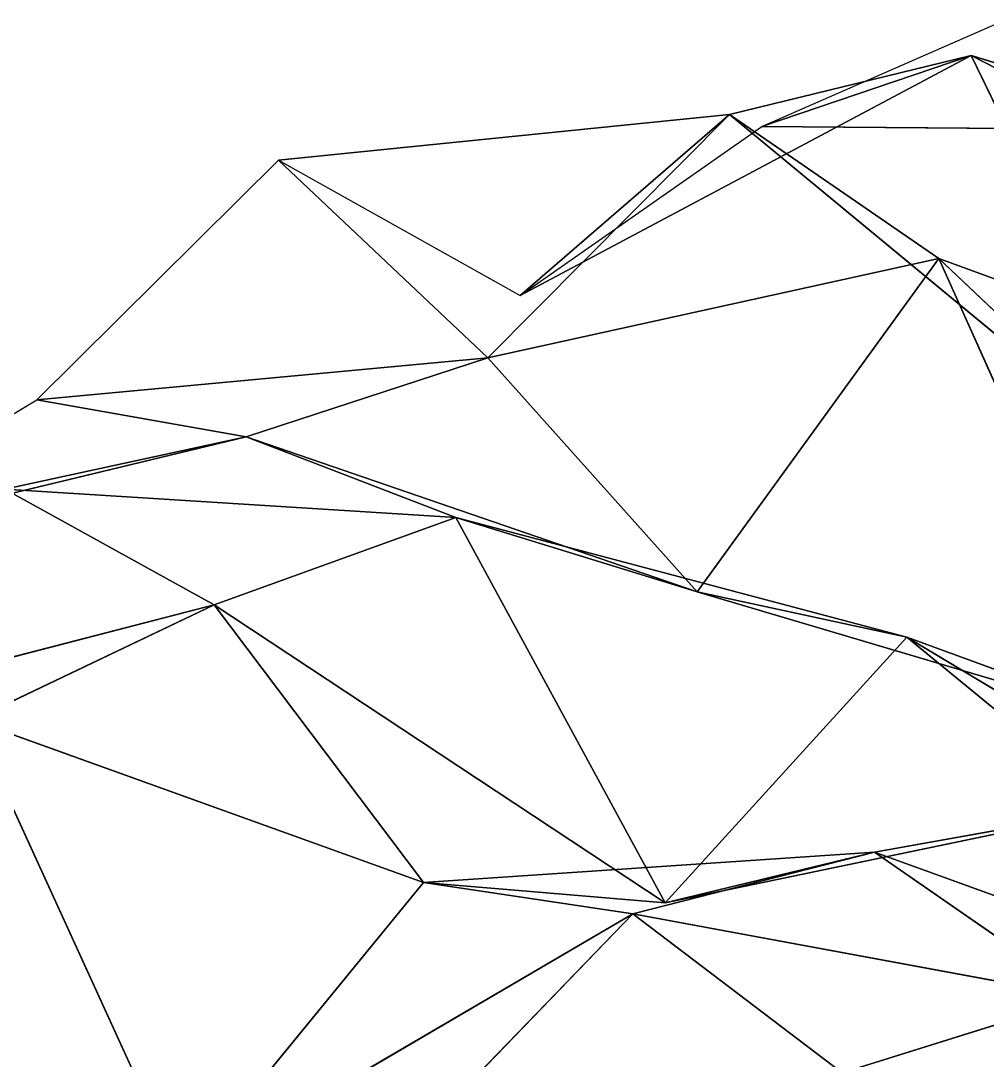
# Model space of a CAD drawing. Header units: metres. Extents: x -3703 to 431, y -1555 to 134.
# Drawn here: x -3167.2 to -3113.5, y -1324.7 to -1267 of the extents above; entities that cross this region are included whole.
import ezdxf

# ---------------------------------------------------------------- set-up
doc = ezdxf.new("R2010")
doc.units = ezdxf.units.M

msp = doc.modelspace()

# ---------------------------------------------------------------- linework, layer by layer
for p, q in [((-3126.0232, -1272.8989, -6580.07), (-3112.607, -1267.0265, -6553.8867)), ((-3114.3958, -1268.9453, -6621.2803), (-3139.4397, -1282.2668, -6605.47)), ((-3139.4397, -1282.2668, -6605.47), (-3114.3958, -1268.9453, -6621.2803)), ((-3114.3958, -1268.9453, -6621.2803), (-3127.8123, -1272.2192, -6648.0435)), ((-3127.8123, -1272.2192, -6648.0435), (-3114.3958, -1268.9453, -6621.2803)), ((-3126.0232, -1272.8989, -6580.07), (-3114.3958, -1268.9453, -6621.2803)), ((-3114.3958, -1268.9453, -6621.2803), (-3126.0232, -1272.8989, -6580.07)), ((-3100.9792, -1273.0896, -6592.8584), (-3114.3958, -1268.9453, -6621.2803)), ((-3089.3518, -1281.8087, -6631.2354), (-3114.3958, -1268.9453, -6621.2803)), ((-3114.3958, -1268.9453, -6621.2803), (-3100.9792, -1273.0896, -6592.8584)), ((-3114.3958, -1268.9453, -6621.2803), (-3102.7683, -1292.9078, -6656.2485)), ((-3102.7683, -1292.9078, -6656.2485), (-3114.3958, -1268.9453, -6621.2803)), ((-3114.3958, -1268.9453, -6621.2803), (-3089.3518, -1281.8087, -6631.2354)), ((-3127.8123, -1272.2192, -6648.0435), (-3152.8562, -1274.757, -6634.645)), ((-3152.8562, -1274.757, -6634.645), (-3127.8123, -1272.2192, -6648.0435)), ((-3127.8123, -1272.2192, -6648.0435), (-3141.2285, -1285.726, -6672.5186)), ((-3141.2285, -1285.726, -6672.5186), (-3127.8123, -1272.2192, -6648.0435)), ((-3139.4397, -1282.2668, -6605.47), (-3127.8123, -1272.2192, -6648.0435)), ((-3127.8123, -1272.2192, -6648.0435), (-3139.4397, -1282.2668, -6605.47)), ((-3102.7683, -1292.9078, -6656.2485), (-3127.8123, -1272.2192, -6648.0435)), ((-3127.8123, -1272.2192, -6648.0435), (-3116.1846, -1280.2167, -6686.582)), ((-3116.1846, -1280.2167, -6686.582), (-3127.8123, -1272.2192, -6648.0435)), ((-3127.8123, -1272.2192, -6648.0435), (-3102.7683, -1292.9078, -6656.2485)), ((-3139.4397, -1282.2668, -6605.47), (-3126.0232, -1272.8989, -6580.07)), ((-3100.9792, -1273.0896, -6592.8584), (-3126.0232, -1272.8989, -6580.07)), ((-3126.0232, -1272.8989, -6580.07), (-3100.9792, -1273.0896, -6592.8584)), ((-3166.2725, -1288.0603, -6659.1655), (-3152.8562, -1274.757, -6634.645)), ((-3152.8562, -1274.757, -6634.645), (-3139.4397, -1282.2668, -6605.47)), ((-3152.8562, -1274.757, -6634.645), (-3141.2285, -1285.726, -6672.5186)), ((-3141.2285, -1285.726, -6672.5186), (-3152.8562, -1274.757, -6634.645)), ((-3116.1846, -1280.2167, -6686.582), (-3141.2285, -1285.726, -6672.5186)), ((-3141.2285, -1285.726, -6672.5186), (-3116.1846, -1280.2167, -6686.582)), ((-3116.1846, -1280.2167, -6686.582), (-3129.601, -1298.72, -6709.94)), ((-3129.601, -1298.72, -6709.94), (-3116.1846, -1280.2167, -6686.582)), ((-3102.7683, -1292.9078, -6656.2485), (-3116.1846, -1280.2167, -6686.582)), ((-3091.1406, -1289.3804, -6697.364), (-3116.1846, -1280.2167, -6686.582)), ((-3116.1846, -1280.2167, -6686.582), (-3102.7683, -1292.9078, -6656.2485)), ((-3116.1846, -1280.2167, -6686.582), (-3104.5571, -1306.1467, -6721.111)), ((-3104.5571, -1306.1467, -6721.111), (-3116.1846, -1280.2167, -6686.582)), ((-3116.1846, -1280.2167, -6686.582), (-3091.1406, -1289.3804, -6697.364)), ((-3141.2285, -1285.726, -6672.5186), (-3166.2725, -1288.0603, -6659.1655)), ((-3166.2725, -1288.0603, -6659.1655), (-3141.2285, -1285.726, -6672.5186)), ((-3141.2285, -1285.726, -6672.5186), (-3154.645, -1290.1135, -6699.033)), ((-3154.645, -1290.1135, -6699.033), (-3141.2285, -1285.726, -6672.5186)), ((-3141.2285, -1285.726, -6672.5186), (-3129.601, -1298.72, -6709.94)), ((-3129.601, -1298.72, -6709.94), (-3141.2285, -1285.726, -6672.5186)), ((-3179.689, -1296.1461, -6684.8535), (-3166.2725, -1288.0603, -6659.1655)), ((-3166.2725, -1288.0603, -6659.1655), (-3154.645, -1290.1135, -6699.033)), ((-3154.645, -1290.1135, -6699.033), (-3166.2725, -1288.0603, -6659.1655)), ((-3154.645, -1290.1135, -6699.033), (-3179.689, -1296.1461, -6684.8535)), ((-3179.689, -1296.1461, -6684.8535), (-3154.645, -1290.1135, -6699.033)), ((-3154.645, -1290.1135, -6699.033), (-3168.0613, -1293.0239, -6725.878)), ((-3168.0613, -1293.0239, -6725.878), (-3154.645, -1290.1135, -6699.033)), ((-3129.601, -1298.72, -6709.94), (-3154.645, -1290.1135, -6699.033)), ((-3154.645, -1290.1135, -6699.033), (-3143.0173, -1294.6052, -6738.3555)), ((-3143.0173, -1294.6052, -6738.3555), (-3154.645, -1290.1135, -6699.033)), ((-3154.645, -1290.1135, -6699.033), (-3129.601, -1298.72, -6709.94)), ((-3143.0173, -1294.6052, -6738.3555), (-3168.0613, -1293.0239, -6725.878)), ((-3168.0613, -1293.0239, -6725.878), (-3156.4338, -1299.4456, -6764.7686)), ((-3156.4338, -1299.4456, -6764.7686), (-3168.0613, -1293.0239, -6725.878)), ((-3168.0613, -1293.0239, -6725.878), (-3143.0173, -1294.6052, -6738.3555)), ((-3143.0173, -1294.6052, -6738.3555), (-3156.4338, -1299.4456, -6764.7686)), ((-3156.4338, -1299.4456, -6764.7686), (-3143.0173, -1294.6052, -6738.3555)), ((-3129.601, -1298.72, -6709.94), (-3143.0173, -1294.6052, -6738.3555)), ((-3117.9734, -1301.2395, -6749.7036), (-3143.0173, -1294.6052, -6738.3555)), ((-3143.0173, -1294.6052, -6738.3555), (-3129.601, -1298.72, -6709.94)), ((-3143.0173, -1294.6052, -6738.3555), (-3131.39, -1315.9922, -6773.9)), ((-3131.39, -1315.9922, -6773.9), (-3143.0173, -1294.6052, -6738.3555)), ((-3143.0173, -1294.6052, -6738.3555), (-3117.9734, -1301.2395, -6749.7036)), ((-3104.5571, -1306.1467, -6721.111), (-3129.601, -1298.72, -6709.94)), ((-3129.601, -1298.72, -6709.94), (-3117.9734, -1301.2395, -6749.7036)), ((-3117.9734, -1301.2395, -6749.7036), (-3129.601, -1298.72, -6709.94)), ((-3129.601, -1298.72, -6709.94), (-3104.5571, -1306.1467, -6721.111)), ((-3156.4338, -1299.4456, -6764.7686), (-3181.4778, -1305.93, -6750.4873)), ((-3181.4778, -1305.93, -6750.4873), (-3156.4338, -1299.4456, -6764.7686)), ((-3156.4338, -1299.4456, -6764.7686), (-3169.8503, -1305.8439, -6790.833)), ((-3169.8503, -1305.8439, -6790.833), (-3156.4338, -1299.4456, -6764.7686)), ((-3131.39, -1315.9922, -6773.9), (-3156.4338, -1299.4456, -6764.7686)), ((-3156.4338, -1299.4456, -6764.7686), (-3144.8064, -1314.8573, -6801.649)), ((-3144.8064, -1314.8573, -6801.649), (-3156.4338, -1299.4456, -6764.7686)), ((-3156.4338, -1299.4456, -6764.7686), (-3131.39, -1315.9922, -6773.9)), ((-3117.9734, -1301.2395, -6749.7036), (-3131.39, -1315.9922, -6773.9)), ((-3131.39, -1315.9922, -6773.9), (-3117.9734, -1301.2395, -6749.7036)), ((-3104.5571, -1306.1467, -6721.111), (-3117.9734, -1301.2395, -6749.7036)), ((-3092.9294, -1316.2181, -6759.185), (-3117.9734, -1301.2395, -6749.7036)), ((-3117.9734, -1301.2395, -6749.7036), (-3104.5571, -1306.1467, -6721.111)), ((-3117.9734, -1301.2395, -6749.7036), (-3106.346, -1310.7634, -6787.9004)), ((-3106.346, -1310.7634, -6787.9004), (-3117.9734, -1301.2395, -6749.7036)), ((-3117.9734, -1301.2395, -6749.7036), (-3092.9294, -1316.2181, -6759.185)), ((-3144.8064, -1314.8573, -6801.649), (-3169.8503, -1305.8439, -6790.833)), ((-3169.8503, -1305.8439, -6790.833), (-3158.2227, -1331.2543, -6825.4785)), ((-3158.2227, -1331.2543, -6825.4785), (-3169.8503, -1305.8439, -6790.833)), ((-3169.8503, -1305.8439, -6790.833), (-3144.8064, -1314.8573, -6801.649)), ((-3106.346, -1310.7634, -6787.9004), (-3131.39, -1315.9922, -6773.9)), ((-3131.39, -1315.9922, -6773.9), (-3106.346, -1310.7634, -6787.9004)), ((-3106.346, -1310.7634, -6787.9004), (-3119.7625, -1313.1776, -6814.856)), ((-3119.7625, -1313.1776, -6814.856), (-3106.346, -1310.7634, -6787.9004)), ((-3119.7625, -1313.1776, -6814.856), (-3144.8064, -1314.8573, -6801.649)), ((-3144.8064, -1314.8573, -6801.649), (-3119.7625, -1313.1776, -6814.856)), ((-3119.7625, -1313.1776, -6814.856), (-3133.1787, -1316.5931, -6841.588)), ((-3133.1787, -1316.5931, -6841.588), (-3119.7625, -1313.1776, -6814.856)), ((-3131.39, -1315.9922, -6773.9), (-3119.7625, -1313.1776, -6814.856)), ((-3119.7625, -1313.1776, -6814.856), (-3131.39, -1315.9922, -6773.9)), ((-3094.7185, -1322.2354, -6825.6616), (-3119.7625, -1313.1776, -6814.856)), ((-3119.7625, -1313.1776, -6814.856), (-3108.1348, -1321.2295, -6853.3823)), ((-3108.1348, -1321.2295, -6853.3823), (-3119.7625, -1313.1776, -6814.856)), ((-3119.7625, -1313.1776, -6814.856), (-3094.7185, -1322.2354, -6825.6616)), ((-3144.8064, -1314.8573, -6801.649), (-3158.2227, -1331.2543, -6825.4785)), ((-3158.2227, -1331.2543, -6825.4785), (-3144.8064, -1314.8573, -6801.649)), ((-3131.39, -1315.9922, -6773.9), (-3144.8064, -1314.8573, -6801.649)), ((-3144.8064, -1314.8573, -6801.649), (-3131.39, -1315.9922, -6773.9)), ((-3144.8064, -1314.8573, -6801.649), (-3133.1787, -1316.5931, -6841.588)), ((-3133.1787, -1316.5931, -6841.588), (-3144.8064, -1314.8573, -6801.649)), ((-3133.1787, -1316.5931, -6841.588), (-3158.2227, -1331.2543, -6825.4785)), ((-3158.2227, -1331.2543, -6825.4785), (-3133.1787, -1316.5931, -6841.588)), ((-3133.1787, -1316.5931, -6841.588), (-3146.5952, -1330.4801, -6865.978)), ((-3146.5952, -1330.4801, -6865.978), (-3133.1787, -1316.5931, -6841.588)), ((-3108.1348, -1321.2295, -6853.3823), (-3133.1787, -1316.5931, -6841.588)), ((-3133.1787, -1316.5931, -6841.588), (-3121.5513, -1325.4258, -6879.9395)), ((-3121.5513, -1325.4258, -6879.9395), (-3133.1787, -1316.5931, -6841.588)), ((-3133.1787, -1316.5931, -6841.588), (-3108.1348, -1321.2295, -6853.3823)), ((-3108.1348, -1321.2295, -6853.3823), (-3121.5513, -1325.4258, -6879.9395)), ((-3121.5513, -1325.4258, -6879.9395), (-3108.1348, -1321.2295, -6853.3823))]:
    msp.add_line(p, q)
for points in [[(-3112.607, -1267.0265, -6553.8867), (-3100.9792, -1273.0896, -6592.8584), (-3126.0232, -1272.8989, -6580.07), (-3126.0232, -1272.8988, -6580.07)], [(-3127.8123, -1272.2192, -6648.0435), (-3139.4397, -1282.2668, -6605.47), (-3114.3958, -1268.9453, -6621.2803), (-3114.3958, -1268.9452, -6621.2803)], [(-3126.0232, -1272.8989, -6580.07), (-3114.3958, -1268.9453, -6621.2803), (-3139.4397, -1282.2668, -6605.47), (-3139.4397, -1282.2667, -6605.47)], [(-3114.3958, -1268.9453, -6621.2803), (-3102.7683, -1292.9078, -6656.2485), (-3127.8123, -1272.2192, -6648.0435), (-3127.8123, -1272.2191, -6648.0435)], [(-3114.3958, -1268.9453, -6621.2803), (-3126.0232, -1272.8989, -6580.07), (-3100.9792, -1273.0896, -6592.8584), (-3100.9792, -1273.0895, -6592.8584)], [(-3100.9792, -1273.0896, -6592.8584), (-3089.3518, -1281.8087, -6631.2354), (-3114.3958, -1268.9453, -6621.2803), (-3114.3958, -1268.9452, -6621.2803)], [(-3102.7683, -1292.9078, -6656.2485), (-3114.3958, -1268.9453, -6621.2803), (-3089.3518, -1281.8087, -6631.2354), (-3089.3518, -1281.8086, -6631.2354)], [(-3141.2285, -1285.726, -6672.5186), (-3152.8562, -1274.757, -6634.645), (-3127.8123, -1272.2192, -6648.0435), (-3127.8123, -1272.2191, -6648.0435)], [(-3139.4397, -1282.2668, -6605.47), (-3127.8123, -1272.2192, -6648.0435), (-3152.8562, -1274.757, -6634.645), (-3152.8562, -1274.7568, -6634.645)], [(-3127.8123, -1272.2192, -6648.0435), (-3116.1846, -1280.2167, -6686.582), (-3141.2285, -1285.726, -6672.5186), (-3141.2285, -1285.7258, -6672.5186)], [(-3116.1846, -1280.2167, -6686.582), (-3127.8123, -1272.2192, -6648.0435), (-3102.7683, -1292.9078, -6656.2485), (-3102.7683, -1292.9077, -6656.2485)], [(-3152.8562, -1274.757, -6634.645), (-3141.2285, -1285.726, -6672.5186), (-3166.2725, -1288.0603, -6659.1655), (-3166.2725, -1288.0602, -6659.1655)], [(-3129.601, -1298.72, -6709.94), (-3141.2285, -1285.726, -6672.5186), (-3116.1846, -1280.2167, -6686.582), (-3116.1846, -1280.2166, -6686.582)], [(-3116.1846, -1280.2167, -6686.582), (-3104.5571, -1306.1467, -6721.111), (-3129.601, -1298.72, -6709.94), (-3129.601, -1298.7198, -6709.94)], [(-3102.7683, -1292.9078, -6656.2485), (-3091.1406, -1289.3804, -6697.364), (-3116.1846, -1280.2167, -6686.582), (-3116.1846, -1280.2166, -6686.582)], [(-3104.5571, -1306.1467, -6721.111), (-3116.1846, -1280.2167, -6686.582), (-3091.1406, -1289.3804, -6697.364), (-3091.1406, -1289.3802, -6697.364)], [(-3154.645, -1290.1135, -6699.033), (-3166.2725, -1288.0603, -6659.1655), (-3141.2285, -1285.726, -6672.5186), (-3141.2285, -1285.7258, -6672.5186)], [(-3141.2285, -1285.726, -6672.5186), (-3129.601, -1298.72, -6709.94), (-3154.645, -1290.1135, -6699.033), (-3154.645, -1290.1134, -6699.033)], [(-3166.2725, -1288.0603, -6659.1655), (-3154.645, -1290.1135, -6699.033), (-3179.689, -1296.1461, -6684.8535), (-3179.689, -1296.146, -6684.8535)], [(-3168.0613, -1293.0239, -6725.878), (-3179.689, -1296.1461, -6684.8535), (-3154.645, -1290.1135, -6699.033), (-3154.645, -1290.1134, -6699.033)], [(-3154.645, -1290.1135, -6699.033), (-3143.0173, -1294.6052, -6738.3555), (-3168.0613, -1293.0239, -6725.878), (-3168.0613, -1293.0238, -6725.878)], [(-3143.0173, -1294.6052, -6738.3555), (-3154.645, -1290.1135, -6699.033), (-3129.601, -1298.72, -6709.94), (-3129.601, -1298.7198, -6709.94)], [(-3168.0613, -1293.0239, -6725.878), (-3156.4338, -1299.4456, -6764.7686), (-3181.4778, -1305.93, -6750.4873), (-3181.4778, -1305.9299, -6750.4873)], [(-3156.4338, -1299.4456, -6764.7686), (-3168.0613, -1293.0239, -6725.878), (-3143.0173, -1294.6052, -6738.3555), (-3143.0173, -1294.6051, -6738.3555)], [(-3143.0173, -1294.6052, -6738.3555), (-3131.39, -1315.9922, -6773.9), (-3156.4338, -1299.4456, -6764.7686), (-3156.4338, -1299.4454, -6764.7686)], [(-3129.601, -1298.72, -6709.94), (-3117.9734, -1301.2395, -6749.7036), (-3143.0173, -1294.6052, -6738.3555), (-3143.0173, -1294.6051, -6738.3555)], [(-3131.39, -1315.9922, -6773.9), (-3143.0173, -1294.6052, -6738.3555), (-3117.9734, -1301.2395, -6749.7036), (-3117.9734, -1301.2394, -6749.7036)], [(-3117.9734, -1301.2395, -6749.7036), (-3129.601, -1298.72, -6709.94), (-3104.5571, -1306.1467, -6721.111), (-3104.5571, -1306.1466, -6721.111)], [(-3169.8503, -1305.8439, -6790.833), (-3181.4778, -1305.93, -6750.4873), (-3156.4338, -1299.4456, -6764.7686), (-3156.4338, -1299.4454, -6764.7686)], [(-3156.4338, -1299.4456, -6764.7686), (-3144.8064, -1314.8573, -6801.649), (-3169.8503, -1305.8439, -6790.833), (-3169.8503, -1305.8438, -6790.833)], [(-3144.8064, -1314.8573, -6801.649), (-3156.4338, -1299.4456, -6764.7686), (-3131.39, -1315.9922, -6773.9), (-3131.39, -1315.9921, -6773.9)], [(-3117.9734, -1301.2395, -6749.7036), (-3106.346, -1310.7634, -6787.9004), (-3131.39, -1315.9922, -6773.9), (-3131.39, -1315.9921, -6773.9)], [(-3104.5571, -1306.1467, -6721.111), (-3092.9294, -1316.2181, -6759.185), (-3117.9734, -1301.2395, -6749.7036), (-3117.9734, -1301.2394, -6749.7036)], [(-3106.346, -1310.7634, -6787.9004), (-3117.9734, -1301.2395, -6749.7036), (-3092.9294, -1316.2181, -6759.185), (-3092.9294, -1316.218, -6759.185)], [(-3169.8503, -1305.8439, -6790.833), (-3158.2227, -1331.2543, -6825.4785), (-3183.2666, -1318.0493, -6815.6), (-3183.2666, -1318.0492, -6815.6)], [(-3158.2227, -1331.2543, -6825.4785), (-3169.8503, -1305.8439, -6790.833), (-3144.8064, -1314.8573, -6801.649), (-3144.8064, -1314.8572, -6801.649)], [(-3119.7625, -1313.1776, -6814.856), (-3131.39, -1315.9922, -6773.9), (-3106.346, -1310.7634, -6787.9004), (-3106.346, -1310.7633, -6787.9004)], [(-3106.346, -1310.7634, -6787.9004), (-3094.7185, -1322.2354, -6825.6616), (-3119.7625, -1313.1776, -6814.856), (-3119.7625, -1313.1775, -6814.856)], [(-3133.1787, -1316.5931, -6841.588), (-3144.8064, -1314.8573, -6801.649), (-3119.7625, -1313.1776, -6814.856), (-3119.7625, -1313.1775, -6814.856)], [(-3131.39, -1315.9922, -6773.9), (-3119.7625, -1313.1776, -6814.856), (-3144.8064, -1314.8573, -6801.649), (-3144.8064, -1314.8572, -6801.649)], [(-3119.7625, -1313.1776, -6814.856), (-3108.1348, -1321.2295, -6853.3823), (-3133.1787, -1316.5931, -6841.588), (-3133.1787, -1316.593, -6841.588)], [(-3108.1348, -1321.2295, -6853.3823), (-3119.7625, -1313.1776, -6814.856), (-3094.7185, -1322.2354, -6825.6616), (-3094.7185, -1322.2352, -6825.6616)], [(-3144.8064, -1314.8573, -6801.649), (-3133.1787, -1316.5931, -6841.588), (-3158.2227, -1331.2543, -6825.4785), (-3158.2227, -1331.2542, -6825.4785)], [(-3146.5952, -1330.4801, -6865.978), (-3158.2227, -1331.2543, -6825.4785), (-3133.1787, -1316.5931, -6841.588), (-3133.1787, -1316.593, -6841.588)], [(-3133.1787, -1316.5931, -6841.588), (-3121.5513, -1325.4258, -6879.9395), (-3146.5952, -1330.4801, -6865.978), (-3146.5952, -1330.48, -6865.978)], [(-3121.5513, -1325.4258, -6879.9395), (-3133.1787, -1316.5931, -6841.588), (-3108.1348, -1321.2295, -6853.3823), (-3108.1348, -1321.2294, -6853.3823)], [(-3171.6392, -1328.4482, -6853.601), (-3183.2666, -1318.0493, -6815.6), (-3158.2227, -1331.2543, -6825.4785), (-3158.2227, -1331.2542, -6825.4785)], [(-3108.1348, -1321.2295, -6853.3823), (-3096.5073, -1335.6449, -6890.4854), (-3121.5513, -1325.4258, -6879.9395), (-3121.5513, -1325.4257, -6879.9395)]]:
    msp.add_3dface(points)

doc.saveas('drawing.dxf')
